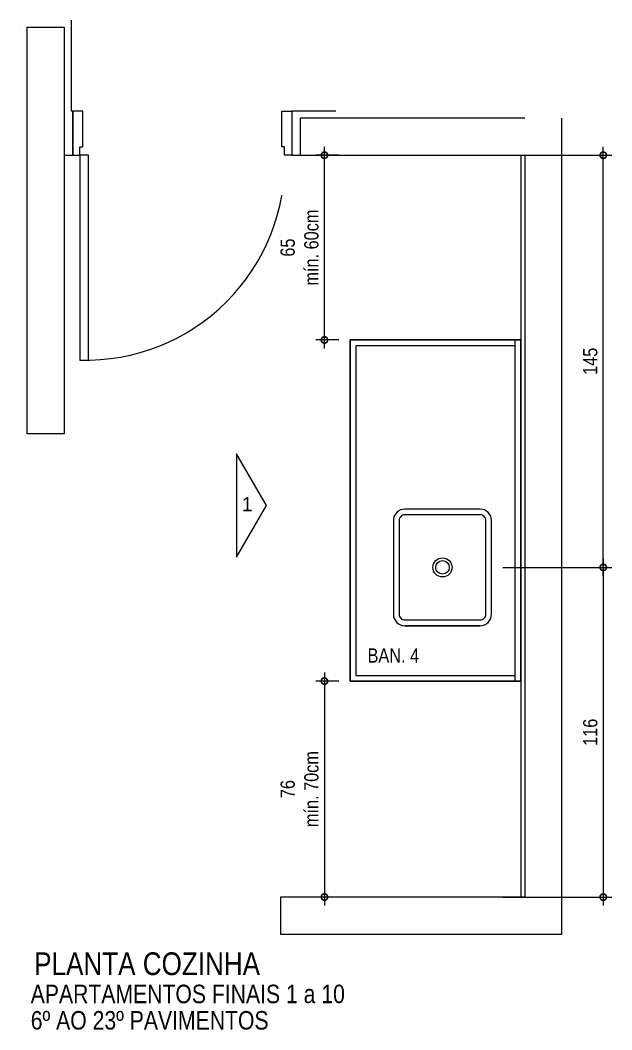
# Model space of a CAD drawing. Header units: metres. Extents: x 3 to 168, y -142 to 28.
# Drawn here: x 4.944 to 7.024, y -35.352 to -31.8 of the extents above; entities that cross this region are included whole.
import ezdxf

# ---------------------------------------------------------------- set-up
doc = ezdxf.new("R2010")
doc.units = ezdxf.units.M
doc.linetypes.add('DASHEDX2', pattern=[1.5, 1, -0.5])
for name, color, linetype in [('ARQ-ALV ACAB', 4, 'Continuous'), ('ARQ-ALV OSSO', 5, 'Continuous'), ('ARQ-CAX @ 1', 1, 'Continuous'), ('ARQ-DIM', 2, 'Continuous'), ('ARQ-HID', 2, 'Continuous'), ('ARQ-PRJ', 7, 'DASHEDX2'), ('ARQ-SIM', 1, 'Continuous'), ('ARQ-TXT', 2, 'Continuous')]:
    doc.layers.add(name, color=color, linetype=linetype)
doc.styles.add('Adesa', font='ARIALN.TTF')
doc.styles.add('Arial', font='arial.ttf')
doc.dimstyles.new('ADESA 1-0025', dxfattribs={"dimtxt": 0.05, "dimasz": 0.045, "dimexe": 0.03, "dimexo": 0.04, "dimgap": 0.02, "dimtad": 1, "dimtoh": 1, "dimdec": 0, "dimlfac": 100, "dimzin": 4, "dimtxsty": 'Adesa', "dimblk": 'DOTSMALL', "dimcen": 1, "dimdle": 0.03, "dimclrd": 1, "dimclre": 1, "dimclrt": 256, "dimazin": 1, "dimtm": 1e-09, "dimtfac": 1, "dimtdec": 0, "dimtix": 1, "dimtmove": 2, "dimatfit": 0, "dimldrblk": 'DOTSMALL', "dimfxl": 0.8, "dimtvp": 2, "dimtolj": 1, "dimtzin": 0, "dimarcsym": 0})

# ---------------------------------------------------------------- blocks, each defined once
blk = doc.blocks.new('00002ITA-AIT-PR-008-BSE-PLA-TIP-R00$0$Cuba 1')
blk.add_line((0.205, 0.305), (0.205, 0.04))
for points in [[(0.165, 0, 0.414214), (0.205, 0.04), (0.205, 0.305, 0.414214), (0.165, 0.345), (-0.165, 0.345, 0.414214), (-0.205, 0.305), (-0.205, 0.04, 0.414214), (-0.165, 0)], [(-0.165, 0.02), (0.165, 0.02, 0.414214), (0.185, 0.04), (0.185, 0.305, 0.414214), (0.165, 0.325), (-0.165, 0.325, 0.414214), (-0.185, 0.305), (-0.185, 0.04, 0.414214)]]:
    blk.add_lwpolyline(points, format="xyb", close=True)
for radius in [0.0337, 0.0237]:
    blk.add_circle((0, 0.1725), radius)
blk = doc.blocks.new('*U25')
at = {"linetype": 'Continuous'}
blk.add_lwpolyline([(0, 0), (0, 0.6), (-1.2, 0.6), (-1.2, 0)], dxfattribs=at)
at = {"lineweight": -2}
for points in [[(-1.2, 0), (-1.2, 0.6), (0, 0.6), (0, 0)], [(-1.18, 0.02), (-1.18, 0.58), (-0.02, 0.58), (-0.02, 0.02)], [(0, 0.02), (-1.2, 0.02)], [(0, 0), (-1.2, 0)]]:
    blk.add_lwpolyline(points, dxfattribs=at)
at = {"lineweight": -2, "extrusion": (0, 0, -1), "zscale": -1, "rotation": 180}
blk.add_blockref('00002ITA-AIT-PR-008-BSE-PLA-TIP-R00$0$Cuba 1', (0.4, 0.4475), dxfattribs=at)
blk = doc.blocks.new('*U24')
for points in [[(-0.025, -0.1), (0, -0.1), (0, -0.07), (0.01, -0.07), (0.01, 0.055), (-0.025, 0.055), (-0.025, -0.1)], [(0.745, -0.1), (0.72, -0.1), (0.72, -0.07), (0.71, -0.07), (0.71, 0.055), (0.745, 0.055), (0.745, -0.1)], [(0, -0.1), (0, -0.8204), (0.03, -0.8204), (0.03, -0.1)]]:
    blk.add_lwpolyline(points, close=True)
at = {"layer": 'ARQ-PRJ'}
blk.add_arc((0.0208, -0.1212), 0.6996, 268.2987, 1.7401, dxfattribs=at)
blk = doc.blocks.new('_DotSmall')
at = {"color": 0, "linetype": 'ByBlock', "const_width": 0.5}
blk.add_lwpolyline([(-0.0625, 0, 1), (0.0625, 0, 1)], format="xyb", close=True, dxfattribs=at)
blk = doc.blocks.new('*D57')
at = {"layer": 'ARQ-DIM', "color": 1, "lineweight": -2, "transparency": 16777216}
for p, q in [((6.9941, -33.6951), (6.9941, -34.915)), ((6.6412, -33.7251), (7.0241, -33.7251)), ((6.6406, -34.885), (7.0241, -34.885))]:
    blk.add_line(p, q, dxfattribs=at)
at = {"layer": 'Defpoints', "color": 0, "transparency": 16777216}
for p in [(6.6012, -33.7251), (6.6006, -34.885), (6.9941, -34.885)]:
    blk.add_point(p, dxfattribs=at)
at = {"layer": 'ARQ-DIM', "color": 1, "lineweight": -2, "transparency": 16777216, "xscale": 0.045, "yscale": 0.045, "zscale": 0.045}
for p, rotation in [((6.9941, -33.7251), 90), ((6.9941, -34.885), 270)]:
    blk.add_blockref('_DotSmall', p, dxfattribs=dict(at, rotation=rotation))
at = {"layer": 'ARQ-DIM', "transparency": 16777216, "insert": (6.9486, -34.3051), "char_height": 0.05, "attachment_point": 5, "rotation": 90, "style": 'Adesa'}
blk.add_mtext('\\A1;116', dxfattribs=at)
blk = doc.blocks.new('*D58')
at = {"layer": 'ARQ-DIM', "color": 1, "lineweight": -2, "transparency": 16777216}
for p, q in [((6.9941, -33.7551), (6.9941, -32.2451)), ((6.6412, -32.2751), (7.0241, -32.2751)), ((6.6412, -33.7251), (7.0241, -33.7251))]:
    blk.add_line(p, q, dxfattribs=at)
at = {"layer": 'Defpoints', "color": 0, "transparency": 16777216}
for p in [(6.6012, -32.2751), (6.9941, -32.2751), (6.6012, -33.7251)]:
    blk.add_point(p, dxfattribs=at)
at = {"layer": 'ARQ-DIM', "color": 1, "lineweight": -2, "transparency": 16777216, "xscale": 0.045, "yscale": 0.045, "zscale": 0.045}
for p, rotation in [((6.9941, -32.2751), 90), ((6.9941, -33.7251), 270)]:
    blk.add_blockref('_DotSmall', p, dxfattribs=dict(at, rotation=rotation))
at = {"layer": 'ARQ-DIM', "transparency": 16777216, "insert": (6.9486, -33.0001), "char_height": 0.05, "attachment_point": 5, "rotation": 90, "style": 'Adesa'}
blk.add_mtext('\\A1;145', dxfattribs=at)
blk = doc.blocks.new('*D59')
at = {"layer": 'ARQ-DIM', "color": 1, "lineweight": -2, "transparency": 16777216}
for p, q in [((6.0136, -32.9551), (6.0136, -32.2451)), ((6.0637, -32.2751), (5.9836, -32.2751)), ((6.0637, -32.9251), (5.9836, -32.9251))]:
    blk.add_line(p, q, dxfattribs=at)
at = {"layer": 'Defpoints', "color": 0, "transparency": 16777216}
for p in [(6.0136, -32.2751), (6.1037, -32.2751), (6.1037, -32.9251)]:
    blk.add_point(p, dxfattribs=at)
at = {"layer": 'ARQ-DIM', "color": 1, "lineweight": -2, "transparency": 16777216, "xscale": 0.045, "yscale": 0.045, "zscale": 0.045}
for p, rotation in [((6.0136, -32.2751), 90), ((6.0136, -32.9251), 270)]:
    blk.add_blockref('_DotSmall', p, dxfattribs=dict(at, rotation=rotation))
at = {"layer": 'ARQ-DIM', "transparency": 16777216, "insert": (5.9263, -32.6001), "char_height": 0.05, "attachment_point": 5, "rotation": 90, "style": 'Adesa'}
blk.add_mtext('\\A1;65\\Pmín. 60cm', dxfattribs=at)
blk = doc.blocks.new('*D60')
at = {"layer": 'ARQ-DIM', "color": 1, "lineweight": -2, "transparency": 16777216}
for p, q in [((6.0136, -34.0951), (6.0136, -34.9148)), ((6.0637, -34.1251), (5.9836, -34.1251)), ((6.0633, -34.8848), (5.9836, -34.8848))]:
    blk.add_line(p, q, dxfattribs=at)
at = {"layer": 'Defpoints', "color": 0, "transparency": 16777216}
for p in [(6.1037, -34.1251), (6.0136, -34.8848), (6.1033, -34.8848)]:
    blk.add_point(p, dxfattribs=at)
at = {"layer": 'ARQ-DIM', "color": 1, "lineweight": -2, "transparency": 16777216, "xscale": 0.045, "yscale": 0.045, "zscale": 0.045}
for p, rotation in [((6.0136, -34.1251), 90), ((6.0136, -34.8848), 270)]:
    blk.add_blockref('_DotSmall', p, dxfattribs=dict(at, rotation=rotation))
at = {"layer": 'ARQ-DIM', "transparency": 16777216, "insert": (5.9263, -34.505), "char_height": 0.05, "attachment_point": 5, "rotation": 90, "style": 'Adesa'}
blk.add_mtext('\\A1;76\\Pmín. 70cm', dxfattribs=at)
blk = doc.blocks.new('VISTA')
at = {"layer": 'ARQ-SIM'}
blk.add_lwpolyline([(-0.00525, -0.00909), (-0.00525, 0.00909), (0, 0)], close=True, dxfattribs=at)
at = {"layer": 'ARQ-SIM', "color": 5, "style": 'Adesa'}
blk.add_attdef('4', (-0.0019, -0.00135), '', height=0.0025, rotation=90, dxfattribs=at)
blk = doc.blocks.new('AREAS MOLHADAS')
at = {"layer": 'ARQ-ALV ACAB'}
for p, q in [((5.1237, -32.1201), (5.1237, -31.8001)), ((5.1287, -32.1201), (5.1237, -32.1201)), ((5.1287, -32.2751), (5.1287, -32.1201)), ((5.8987, -32.1201), (5.8987, -32.2751)), ((5.0987, -32.2751), (5.1037, -32.2751)), ((5.1037, -32.2751), (5.1287, -32.2751)), ((5.8987, -32.2751), (6.6937, -32.2751)), ((6.7037, -32.2751), (6.7037, -34.8852))]:
    blk.add_line(p, q, dxfattribs=at)
blk.add_lwpolyline([(6.0537, -32.1201), (5.8987, -32.1201)], dxfattribs=at)
at = {"layer": 'ARQ-ALV OSSO'}
for points in [[(4.9437, -31.8201), (4.9437, -31.8201)], [(6.7187, -32.1451), (5.9287, -32.1451), (5.9287, -32.2751), (6.7183, -32.2751), (6.7183, -34.8851), (5.8587, -34.8847), (5.8587, -35.0151), (6.8487, -35.0153)]]:
    blk.add_lwpolyline(points, dxfattribs=at)
at = {"layer": 'ARQ-ALV OSSO', "elevation": 0}
blk.add_lwpolyline([(4.9687, -31.8251), (5.0987, -31.8251), (5.0987, -33.2551), (4.9687, -33.2551)], close=True, dxfattribs=at)
blk.add_lwpolyline([(6.8487, -35.0153), (6.8487, -32.1451)], dxfattribs=at)
at = {"layer": 'ARQ-CAX @ 1'}
blk.add_blockref('*U24', (5.1537, -32.1751), dxfattribs=at)
at = {"layer": 'ARQ-HID', "extrusion": (0, 0, -1), "zscale": -1, "rotation": 270}
blk.add_blockref('*U25', (-6.7037, -34.1251), dxfattribs=at)
at = {"layer": 'ARQ-SIM', "ltscale": 0.03}
ref = blk.add_blockref('VISTA', (5.8097, -33.5072), dxfattribs=dict(at, xscale=-20.00000000011565, yscale=20.00000000011565, zscale=20.00000000011565, rotation=180))
ref.add_attrib('4', '1', (5.7225, -33.5278), dxfattribs={"color": 3, "height": 0.05, "style": 'Arial'})
at = {"layer": 'ARQ-TXT', "ltscale": 0.5, "style": 'Adesa'}
blk.add_text('PLANTA COZINHA ', height=0.08, dxfattribs=at).set_placement((4.9929, -35.1593))
at = {"layer": 'ARQ-TXT', "style": 'Adesa'}
for s, p in [('APARTAMENTOS FINAIS 1 a 10', (4.9808, -35.2581, 108.9697)), ('6º AO 23º PAVIMENTOS', (4.9808, -35.3509, 108.9697))]:
    blk.add_text(s, height=0.065, dxfattribs=at).set_placement(p)
at = {"layer": 'ARQ-TXT', "insert": (6.1652, -34.0101), "char_height": 0.05, "attachment_point": 1, "style": 'Adesa'}
blk.add_mtext_dynamic_manual_height_columns('BAN. 4', width=0.217295, gutter_width=1, heights=[0], dxfattribs=at)
at = {"layer": 'ARQ-DIM'}
for base, p1, p2, text, picture, middle in [((6.0136, -32.2751), (6.1037, -32.9251), (6.1037, -32.2751), '<>\\Pmín. 60cm', '*D59', (5.9263, -32.6001)), ((6.0136, -34.8848), (6.1037, -34.1251), (6.1033, -34.8848), '<>\\Pmín. 70cm', '*D60', (5.9263, -34.505))]:
    dim = blk.add_linear_dim(base=base, p1=p1, p2=p2, angle=90, text=text, dimstyle='ADESA 1-0025', dxfattribs=at)
    dim.commit()
    dim.dimension.update_dxf_attribs({"geometry": picture, "text_midpoint": middle})
for base, p2, picture, middle in [((6.9941, -32.2751), (6.6012, -32.2751), '*D58', (6.9486, -33.0001)), ((6.9941, -34.885), (6.6006, -34.885), '*D57', (6.9486, -34.3051))]:
    dim = blk.add_linear_dim(base=base, p1=(6.6012, -33.7251), p2=p2, angle=90, dimstyle='ADESA 1-0025', dxfattribs=at)
    dim.commit()
    dim.dimension.update_dxf_attribs({"geometry": picture, "text_midpoint": middle})

msp = doc.modelspace()

# ---------------------------------------------------------------- block references
msp.add_blockref('AREAS MOLHADAS', (0, 0))

doc.saveas('drawing.dxf')
